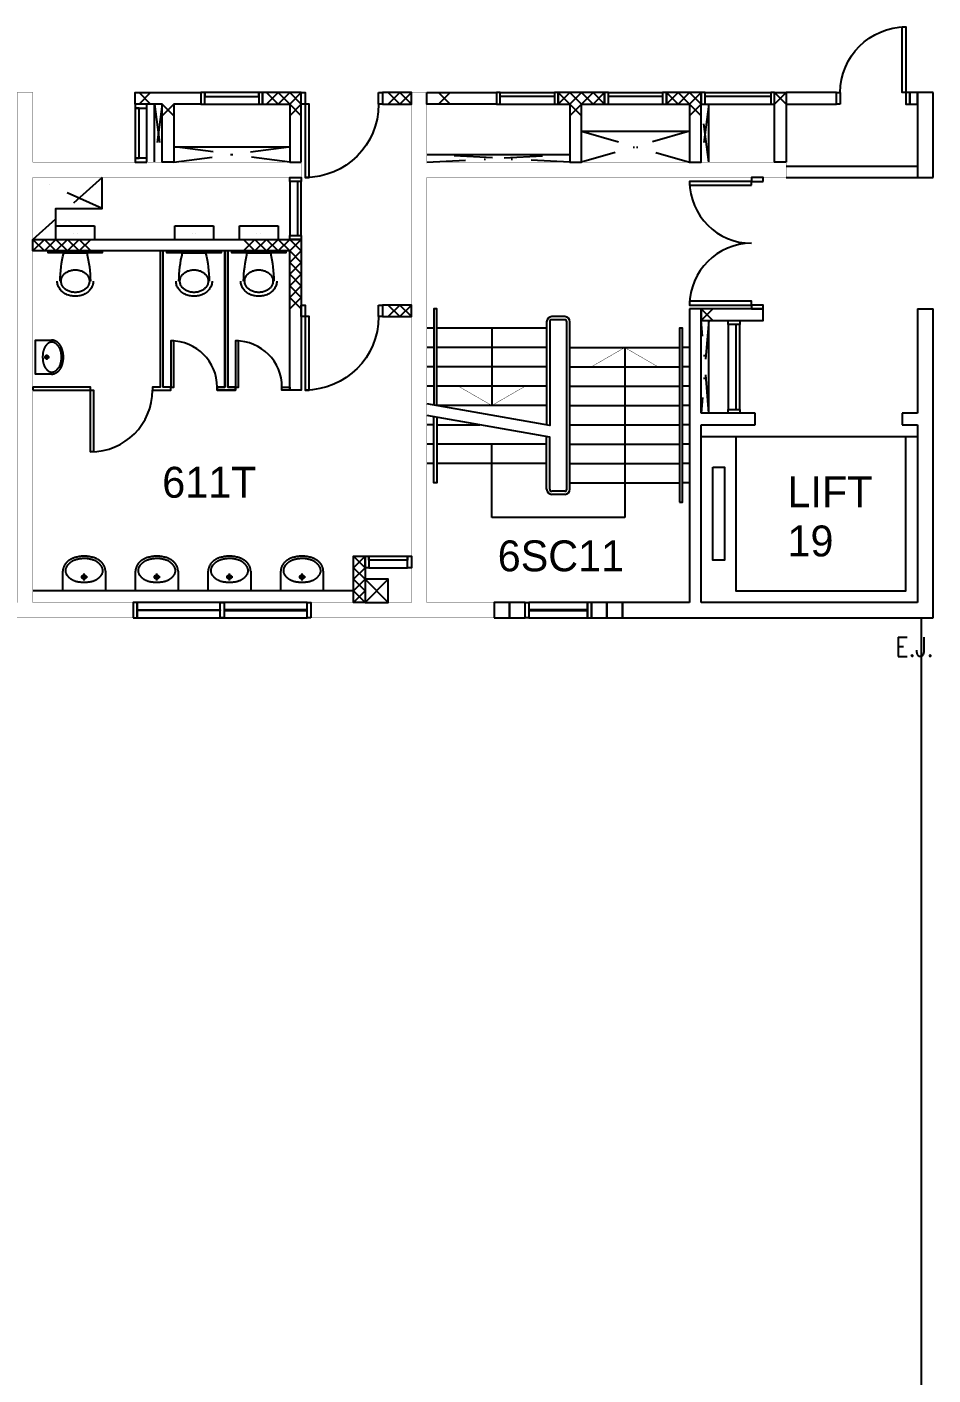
# Model space of a CAD drawing. Header units: millimetres. Extents: x -68474 to 336700, y -113450 to 53663.
# Drawn here: x 74525 to 86250, y -59350 to -41900 of the extents above; entities that cross this region are included whole.
import ezdxf

# ---------------------------------------------------------------- set-up
doc = ezdxf.new("R2010")
doc.units = ezdxf.units.MM
doc.header["$LTSCALE"] = 1000
doc.linetypes.add('s4148a$0$DASHDOT', pattern=[1, 0.5, -0.25, 0, -0.25])
doc.linetypes.add('s4148a$0$DOT', pattern=[0.25, 0, -0.25])
for name, color, linetype in [('s4148a$0$11', 14, 'Continuous'), ('s4148a$0$22', 7, 'Continuous'), ('s4148a$0$23', 7, 'Continuous'), ('s4148a$0$25', 7, 'Continuous'), ('s4148a$0$30', 7, 'Continuous'), ('s4148a$0$41', 7, 'Continuous'), ('s4148a$0$42', 7, 'Continuous'), ('s4148a$0$49', 7, 'Continuous'), ('s4148a$0$ROOM-NO', 4, 'Continuous'), ('s5147a$0$23', 7, 'Continuous'), ('s5147a$0$9', 7, 'Continuous')]:
    doc.layers.add(name, color=color, linetype=linetype)
doc.styles.add('s4148a$0$STANDARD', font='txt')
doc.styles.add('s5147a$0$STANDARD', font='romans.shx', dxfattribs={"width": 0.75})

# ---------------------------------------------------------------- blocks, each defined once
blk = doc.blocks.new('s4148a$0$D1050B')
at = {"layer": 's4148a$0$30', "color": 10, "linetype": 'Continuous'}
blk.add_lwpolyline([(0.05, 0.15), (0.05, 1.1), (0.1, 1.1), (0.1, 0.15), (0, 0.15), (0, 0), (0.05, 0), (0.05, 0.15)], dxfattribs=at)
blk.add_lwpolyline([(1, 0), (1.05, 0), (1.05, 0.15), (1, 0.15)], close=True, dxfattribs=at)
blk.add_arc((0.05, 0.15), 0.95, 0, 90, dxfattribs=at)
blk = doc.blocks.new('s4148a$0$D1700B')
at = {"layer": 's4148a$0$30', "linetype": 'Continuous'}
for points in [[(0.05, 0.15), (0.1, 0.15), (0.1, 0.95), (0.05, 0.95)], [(1.6, 0.15), (1.65, 0.15), (1.65, 0.95), (1.6, 0.95)], [(0, 0), (0.05, 0), (0.05, 0.15), (0, 0.15)], [(1.65, 0), (1.7, 0), (1.7, 0.15), (1.65, 0.15)]]:
    blk.add_lwpolyline(points, close=True, dxfattribs=at)
for centre, start, end in [((0.05, 0.15), 0, 90), ((1.650003, 0.15), 90, 180)]:
    blk.add_arc(centre, 0.800001, start, end, dxfattribs=at)
blk = doc.blocks.new('s4148a$0$WHB')
at = {"layer": 's4148a$0$49', "color": 2, "linetype": 'Continuous'}
for p, q in [((-0.275, -0.1358), (-0.275, -0.224)), ((-0.319, -0.18), (-0.231, -0.18))]:
    blk.add_line(p, q, dxfattribs=at)
blk.add_lwpolyline([(-0.5499, -0.257), (-0.5499, 0), (0, 0), (0, -0.257)], dxfattribs=at)
for points in [[(-0.2749, -0.1127, 0.004239), (-0.289204, -0.113251, 0.002651), (-0.3035, -0.114, 0.003533), (-0.31721, -0.114869, 0.006003), (-0.3309, -0.116, 0.015073), (-0.34193, -0.117427, 0.005128), (-0.3529, -0.1193, 0.012086), (-0.365606, -0.121897, 0.007915), (-0.3782, -0.125, 0.017555), (-0.394382, -0.129857, 0.016389), (-0.4102, -0.1358, 0.012678), (-0.421941, -0.140931, 0.028606), (-0.4332, -0.147, 0.005075), (-0.441524, -0.152288, 0.008504), (-0.4497, -0.1578, 0.002696), (-0.457488, -0.163282, 0.012777), (-0.4651, -0.169, 0.01603), (-0.471331, -0.174302, 0.016779), (-0.4772, -0.18, 0.006146), (-0.482301, -0.18541, 0.012077), (-0.4872, -0.191, 0.004888), (-0.491647, -0.196462, 0.003638), (-0.496, -0.202, 0.008947), (-0.499981, -0.207341, 0.006073), (-0.5038, -0.2128, 0.039408), (-0.506807, -0.218138, 0.017301), (-0.5092, -0.2238, 0.017623), (-0.513063, -0.234644, 0.033372), (-0.5158, -0.2458, 0.018563), (-0.516526, -0.251381, 0.012968), (-0.5169, -0.257, 0.012131), (-0.517005, -0.262402, 0.016663), (-0.5168, -0.2678, 0.029632), (-0.515325, -0.278934, 0.031912), (-0.5125, -0.2898, 0.01542), (-0.510432, -0.295474, 0.017108), (-0.508, -0.301, 0.002382), (-0.505364, -0.306433, 0.00952), (-0.5026, -0.3118, 0.009627), (-0.499383, -0.317448, 0.005168), (-0.496, -0.323, 0.013642), (-0.4923, -0.328605, 0.013648), (-0.4883, -0.334, 0.020386), (-0.483532, -0.339563, 0.012995), (-0.4784, -0.3448, 0.006177), (-0.472406, -0.350518, 0.012992), (-0.4662, -0.356, 0.001911), (-0.459656, -0.361407, -0.00085), (-0.4531, -0.3668, -0.002763), (-0.446549, -0.372299, 0.002623), (-0.44, -0.3778, 0.05247), (-0.430413, -0.38396, 0.00623), (-0.4201, -0.389, 0.021349), (-0.40648, -0.394932, 0.010161), (-0.3925, -0.4, 0.016064), (-0.372847, -0.406015, 0.009991), (-0.3529, -0.411, 0.017366), (-0.335986, -0.414265, 0.012989), (-0.3189, -0.4165, 0.01392), (-0.296931, -0.418207, 0.013692), (-0.2749, -0.4187, 0.012459), (-0.252921, -0.41804, 0.012166), (-0.231, -0.4163, 0.011998), (-0.213873, -0.414128, 0.016069), (-0.1969, -0.411, 0.011274), (-0.176834, -0.406224, 0.025447), (-0.1572, -0.4, 0.011112), (-0.144438, -0.394863, 0.017831), (-0.132, -0.389, 0.002905), (-0.121887, -0.383776, 0.025327), (-0.1121, -0.378, 0.00801), (-0.10424, -0.372551, 0.011565), (-0.0966, -0.3668, 0.003173), (-0.089937, -0.361475, 0.008314), (-0.0834, -0.356, 0.007853), (-0.077264, -0.350493, 0.007586), (-0.0713, -0.3448, 0.011579), (-0.066181, -0.339552, 0.019406), (-0.0614, -0.334, 0.014434), (-0.057382, -0.328617, 0.016024), (-0.0537, -0.323, 0.005126), (-0.050381, -0.31744, 0.007114), (-0.0472, -0.3118, 0.007738), (-0.044393, -0.306429, 0.002848), (-0.0417, -0.301, 0.021656), (-0.039297, -0.295482, 0.014757), (-0.0373, -0.2898, 0.027907), (-0.034472, -0.279028, 0.034296), (-0.033, -0.268, 0.016613), (-0.032856, -0.262501, 0.009533), (-0.033, -0.257, 0.010392), (-0.033345, -0.251385, 0.017332), (-0.034, -0.2458, 0.037977), (-0.036661, -0.234723, 0.020366), (-0.0406, -0.224, 0.016669), (-0.043134, -0.21826, 0.03136), (-0.0462, -0.2128, 0.006089), (-0.049858, -0.207335, 0.01105), (-0.0537, -0.202, 0.005719), (-0.05808, -0.196344, 0.006781), (-0.0626, -0.1908, 0.012108), (-0.067454, -0.185313, 0.005553), (-0.0725, -0.18, 0.016017), (-0.078354, -0.174343, 0.010389), (-0.0845, -0.169, 0.020034), (-0.092125, -0.163162, 0.010765), (-0.1001, -0.1578, 0.013175), (-0.109299, -0.15223, 0.005172), (-0.1187, -0.147, 0.012528), (-0.130085, -0.141168, 0.007684), (-0.1417, -0.1358, 0.017552), (-0.156402, -0.129848, 0.019466), (-0.1715, -0.125, 0.012068), (-0.184124, -0.121804, 0.015156), (-0.1969, -0.1193, 0.00473), (-0.20783, -0.117603, 0.008692), (-0.2188, -0.1162, 0.005092), (-0.232536, -0.114838, 0.0067), (-0.2463, -0.1138, 0.005974), (-0.260594, -0.113101, 0.004448), (-0.2749, -0.1127)], [(-0.5499, -0.257, -0.002263), (-0.549724, -0.267938, 0.036796), (-0.5488, -0.2788, 0.020421), (-0.546385, -0.289895, 0.014498), (-0.5432, -0.3008, 0.010932), (-0.539394, -0.312137, 0.038908), (-0.5345, -0.323, 0.008498), (-0.528085, -0.334012, 0.008482), (-0.5213, -0.3448, -0.000875), (-0.517665, -0.350522, 0.031206), (-0.5137, -0.356, 0.012082), (-0.508833, -0.361474, 0.003111), (-0.5038, -0.3668, 0.003418), (-0.498358, -0.372457, 0.006942), (-0.4928, -0.378, 0.02136), (-0.486346, -0.383668, 0.004577), (-0.4796, -0.389, 0.010329), (-0.472016, -0.394741, 0.020459), (-0.4641, -0.4, 0.011097), (-0.454214, -0.405612, 0.000222), (-0.4442, -0.411, 0.005265), (-0.433797, -0.416491, 0.003486), (-0.4233, -0.4218, 0.03693), (-0.407126, -0.428284, 0.017242), (-0.3903, -0.433, 0.00772), (-0.365676, -0.438744, 0.00623), (-0.3409, -0.4438, 0.007249), (-0.329931, -0.445752, 0.011082), (-0.3189, -0.4473, 0.017141), (-0.296937, -0.44907, 0.013335), (-0.2749, -0.4495, 0.011832), (-0.252918, -0.448864, 0.013868), (-0.231, -0.4471, 0.010346), (-0.219921, -0.445647, 0.007504), (-0.2089, -0.4438, 0.007334), (-0.183976, -0.438946, 0.014721), (-0.1593, -0.433, 0.021098), (-0.143742, -0.427981, 0.016671), (-0.1286, -0.4218, 0.002597), (-0.116958, -0.416588, 0.013831), (-0.1055, -0.411, 0.006107), (-0.095486, -0.405597, 0.013889), (-0.0857, -0.3998, 0.009703), (-0.077806, -0.394602, 0.01659), (-0.0702, -0.389, 0.007376), (-0.063502, -0.383568, 0.018682), (-0.0571, -0.3778, 0.004037), (-0.051612, -0.372338, 0.002917), (-0.0462, -0.3668, 0.003488), (-0.041091, -0.361454, 0.007308), (-0.0361, -0.356, 0.034111), (-0.032062, -0.350644, 0.001258), (-0.0284, -0.345, 0.012547), (-0.021568, -0.33404, 0.008451), (-0.0152, -0.3228, 0.032813), (-0.01028, -0.312022, 0.01499), (-0.0064, -0.3008, 0.017513), (-0.003328, -0.2899, 0.020828), (-0.0011, -0.2788, 0.031844), (-0.000225, -0.267931, -0.001864), (0, -0.257)]]:
    blk.add_lwpolyline(points, format="xyb", dxfattribs=at)
blk.add_circle((-0.274895, -0.179899), 0.0275, dxfattribs=at)
blk = doc.blocks.new('s4148a$0$55AAD')
at = {"layer": 's4148a$0$49', "color": 2, "linetype": 'Continuous'}
for p, q in [((-0.3501, 0.0251), (-0.5001, 0.0251)), ((-0.5001, 0.0251), (-0.2001, 0.0251)), ((-0.5001, 0.0251), (-0.2001, 0.0251)), ((-0.6, -0.15), (-0.1, -0.15)), ((-0.6, -0.15), (-0.6, -0.325)), ((-0.1, -0.325), (-0.1, -0.15)), ((-0.6, -0.325), (-0.1, -0.325))]:
    blk.add_line(p, q, dxfattribs=at)
at = {"layer": 's4148a$0$49', "color": 2, "linetype": 's4148a$0$DOT'}
for p, q in [((-0.375, -0.225), (-0.375, 0)), ((-0.325, -0.225), (-0.325, 0))]:
    blk.add_line(p, q, dxfattribs=at)
at = {"layer": 's4148a$0$49', "color": 2, "linetype": 'Continuous'}
for points in [[(-0.1169, 0.390001, 0.038902), (-0.118923, 0.415681, 0.038109), (-0.124843, 0.440755, 0.037587), (-0.134757, 0.465249, 0.035627), (-0.14813, 0.488051, 0.034853), (-0.165282, 0.5096, 0.032579), (-0.185174, 0.528665, 0.031843), (-0.208348, 0.545732, 0.029932), (-0.23345, 0.559829, 0.029397), (-0.260994, 0.571239, 0.028181), (-0.28967, 0.579419, 0.027906), (-0.319649, 0.584428, 0.027494), (-0.350001, 0.586101, 0.027494), (-0.380352, 0.584428, 0.027906), (-0.410331, 0.579419, 0.028181), (-0.439007, 0.571239, 0.029397), (-0.466551, 0.559829, 0.029932), (-0.491654, 0.545732, 0.031843), (-0.514827, 0.528665, 0.032579), (-0.534719, 0.5096, 0.034853), (-0.551871, 0.488051, 0.035627), (-0.565244, 0.465249, 0.037587), (-0.575158, 0.440755, 0.038109), (-0.581078, 0.415681, 0.038902), (-0.583101, 0.390001)], [(-0.1669, 0.390001, 0.041026), (-0.168495, 0.409157, 0.03988), (-0.173139, 0.427814, 0.03913), (-0.180956, 0.446116, 0.036397), (-0.191431, 0.463051, 0.035345), (-0.204954, 0.479158, 0.032343), (-0.220529, 0.493309, 0.0314), (-0.238786, 0.506059, 0.029006), (-0.25845, 0.516527, 0.028353), (-0.280126, 0.525042, 0.026886), (-0.302611, 0.531123, 0.026561), (-0.326174, 0.534857, 0.026073), (-0.350001, 0.536101, 0.026073), (-0.373827, 0.534857, 0.026561), (-0.39739, 0.531123, 0.026886), (-0.419875, 0.525042, 0.028353), (-0.441551, 0.516527, 0.029006), (-0.461215, 0.506059, 0.0314), (-0.479472, 0.493309, 0.032343), (-0.495047, 0.479158, 0.035345), (-0.50857, 0.463051, 0.036397), (-0.519045, 0.446116, 0.03913), (-0.526862, 0.427814, 0.03988), (-0.531506, 0.409157, 0.041026), (-0.533101, 0.390001)], [(-0.533101, 0.390001, 0.041026), (-0.531506, 0.370845, 0.03988), (-0.526862, 0.352187, 0.03913), (-0.519045, 0.333885, 0.036397), (-0.50857, 0.316951, 0.035345), (-0.495047, 0.300843, 0.032343), (-0.479472, 0.286692, 0.0314), (-0.461215, 0.273942, 0.029006), (-0.441551, 0.263474, 0.028353), (-0.419875, 0.254959, 0.026886), (-0.39739, 0.248879, 0.026561), (-0.373827, 0.245144, 0.026073), (-0.350001, 0.2439, 0.026073), (-0.326174, 0.245144, 0.026561), (-0.302611, 0.248879, 0.026886), (-0.280126, 0.254959, 0.028353), (-0.25845, 0.263474, 0.029006), (-0.238786, 0.273942, 0.0314), (-0.220529, 0.286692, 0.032343), (-0.204954, 0.300843, 0.035345), (-0.191431, 0.316951, 0.036397), (-0.180956, 0.333885, 0.03913), (-0.173139, 0.352187, 0.03988), (-0.168495, 0.370845, 0.041026), (-0.1669, 0.390001)]]:
    blk.add_lwpolyline(points, format="xyb", dxfattribs=at)
blk.add_lwpolyline([(-0.7, 0), (0, 0), (0, 0.025), (-0.7, 0.025), (-0.7001, 0.0001)], dxfattribs=at)
at = {"layer": 's4148a$0$49', "color": 2, "linetype": 's4148a$0$DOT'}
blk.add_circle((-0.350001, -0.225), 0.025, dxfattribs=at)
at = {"layer": 's4148a$0$49', "color": 2, "linetype": 'Continuous'}
for centre, start, end in [((1.185185, 0.422852), 181.087628, 193.279622), ((-1.885187, 0.422852), 346.720383, 358.912378)]:
    blk.add_arc(centre, 1.731561, start, end, dxfattribs=at)
blk = doc.blocks.new('s4148a$0$HAT15')
at = {"layer": 's4148a$0$22', "color": 14, "linetype": 'Continuous'}
for p, q in [((0, 0), (0.15, 0.15)), ((0, 0.15), (0.15, 0))]:
    blk.add_line(p, q, dxfattribs=at)
blk = doc.blocks.new('s4148a$0$H450')
at = {"layer": 's4148a$0$22', "color": 10, "linetype": 'Continuous'}
for points in [[(0, 0), (0.15, 0.15), (0.3, 0), (0.45, 0.15)], [(0, 0.15), (0.15, 0), (0.3, 0.15), (0.45, 0)]]:
    blk.add_lwpolyline(points, dxfattribs=at)
blk = doc.blocks.new('s4148a$0$H600')
at = {"layer": 's4148a$0$22', "color": 10, "linetype": 'Continuous'}
for points in [[(0, 0), (0.15, 0.15), (0.3, 0), (0.45, 0.15), (0.6, 0)], [(0, 0.15), (0.15, 0), (0.3, 0.15), (0.45, 0), (0.6, 0.15)]]:
    blk.add_lwpolyline(points, dxfattribs=at)
blk = doc.blocks.new('s4148a$0$CHAT15')
at = {"layer": 's4148a$0$22', "color": 14, "linetype": 'Continuous'}
for points in [[(0, 0), (0.15, 0.15), (0.3, 0), (0.45, 0.15), (0.6, 0), (0.75, 0.15)], [(0, 0.15), (0.15, 0), (0.3, 0.15), (0.45, 0), (0.6, 0.15), (0.75, 0)]]:
    blk.add_lwpolyline(points, dxfattribs=at)
blk = doc.blocks.new('s4148a$0$D950')
at = {"layer": 's4148a$0$41', "color": 14, "linetype": 'Continuous'}
for points in [[(0.1, 1), (0.05, 1), (0.05, 0), (0, 0), (0, 0.15), (0.1, 0.15)], [(0.9, 0), (0.95, 0), (0.95, 0.15), (0.9, 0.15)]]:
    blk.add_lwpolyline(points, close=True, dxfattribs=at)
blk.add_arc((0.05, 0.15), 0.85, 0, 90, dxfattribs=at)

msp = doc.modelspace()

# ---------------------------------------------------------------- linework, layer by layer
at = {"layer": 's4148a$0$11', "color": 14, "linetype": 'Continuous'}
for p, q in [((86250, -42749.9), (86050, -42749.9)), ((86050, -42749.9), (86050, -43849.9)), ((86250, -43849.9), (86250, -42749.9)), ((83248.6, -45549.9), (83100, -45549.9)), ((83100, -45549.9), (83100, -49349.9)), ((83248.6, -46899.9), (83248.6, -45549.9)), ((86050, -45549.9), (86050, -46899.9)), ((86250, -49549.9), (86250, -45549.9)), ((83950, -46899.9), (83248.6, -46899.9)), ((83950, -47049.9), (83950, -46899.9)), ((86050, -46899.9), (85850, -46899.9)), ((85850, -46899.9), (85850, -47049.9)), ((83250, -49349.9), (83250, -47049.9)), ((83250, -47049.9), (83950, -47049.9)), ((85850, -47049.9), (86050, -47049.9)), ((86050, -47049.9), (86050, -49349.9)), ((83100, -49349.9), (82229.9, -49349.9)), ((82229.9, -49349.9), (82229.9, -49549.9)), ((86050, -49349.9), (83250, -49349.9)), ((82229.9, -49549.9), (86250, -49549.9))]:
    msp.add_line(p, q, dxfattribs=at)
at = {"layer": 's4148a$0$11', "color": 10, "linetype": 's4148a$0$DASHDOT'}
for p, q in [((76275, -42899.9), (76175, -43649.9)), ((76175, -42899.9), (76275, -43649.9)), ((83350, -42899.9), (83250, -43649.9)), ((83350, -43649.9), (83250, -42899.9)), ((81700, -43249.9), (83100, -43649.9)), ((83100, -43249.9), (81700, -43649.9)), ((76425, -43649.9), (77925, -43449.9)), ((77925, -43649.9), (76425, -43449.9)), ((79700, -43649.9), (81550, -43549.9)), ((81550, -43649.9), (79700, -43549.9)), ((75500, -44249.9), (74600, -43849.9)), ((75500, -43849.9), (75049.9, -44249.9)), ((74600, -44649.9), (74900, -44383.2)), ((83350, -46899.9), (83248.6, -45699.9)), ((83348.6, -45699.9), (83250, -46899.9)), ((79200, -49049.9), (78900, -49349.9)), ((78900, -49049.9), (79200, -49349.9))]:
    msp.add_line(p, q, dxfattribs=at)
at = {"layer": 's4148a$0$11', "color": 10, "linetype": 'Continuous'}
for p, q in [((76175, -43649.9), (76175, -42899.9)), ((83350, -43649.9), (83350, -42899.9)), ((81700, -43249.9), (83100, -43249.9)), ((76425, -43449.9), (77925, -43449.9)), ((79700, -43549.9), (81550, -43549.9)), ((83350, -46899.9), (83348.6, -45699.9)), ((83250, -47199.9), (86050, -47199.9))]:
    msp.add_line(p, q, dxfattribs=at)
at = {"layer": 's4148a$0$11', "color": 1}
for p, q in [((84350, -43699.9), (86050, -43699.9)), ((84350, -43849.9), (86050, -43849.9))]:
    msp.add_line(p, q, dxfattribs=at)
at = {"layer": 's4148a$0$11'}
for p, q in [((86050, -43849.9), (86250, -43849.9)), ((86050, -45549.9), (86250, -45549.9))]:
    msp.add_line(p, q, dxfattribs=at)
at = {"layer": 's4148a$0$11', "color": 14, "linetype": 'Continuous', "const_width": 5}
for points in [[(74600, -42749.9), (74600, -43649.9), (78075, -43649.9), (78075, -43849.9), (74600, -43849.9), (74600, -49349.9), (75899.9, -49349.9), (75899.9, -49549.8), (72449.9, -49549.8), (72449.9, -49349.8), (74400, -49349.8), (74400, -42749.9)], [(79500, -42749.9), (79700, -42749.9), (79700, -43649.9), (84350, -43649.9), (84350, -43849.9), (79700, -43849.9), (79700, -49349.9), (80569.9, -49349.9), (80569.9, -49549.8), (78199.9, -49549.8), (78199.9, -49349.8), (79500, -49349.8)]]:
    msp.add_lwpolyline(points, close=True, dxfattribs=at)
at = {"layer": 's4148a$0$11', "color": 10, "linetype": 'Continuous'}
for points in [[(76775, -42749.9), (76775, -42899.9), (76425, -42899.9), (76425, -43649.9), (76275, -43649.9), (76275, -42899.9), (75925, -42899.9), (75925, -42749.9)], [(78075, -43649.9), (78075, -42749.9), (77575, -42749.9), (77575, -42899.9), (77925, -42899.9), (77925, -43649.9)], [(79125, -42899.9), (79500, -42899.9), (79500, -42749.9), (79125, -42749.9)], [(79700, -42749.9), (80600, -42749.9), (80600, -42899.9), (79700, -42899.9)], [(81400, -42749.9), (81400, -42899.9), (81550, -42899.9), (81550, -43649.9), (81700, -43649.9), (81700, -42899.9), (82000, -42899.9), (82000, -42749.9)], [(82800, -42749.9), (82800, -42899.9), (83100, -42899.9), (83100, -43649.9), (83250, -43649.9), (83250, -42749.9)], [(84350, -43649.9), (84200, -43649.9), (84200, -42749.9), (84350, -42749.9)], [(74600, -44649.9), (78075, -44649.9), (78075, -46599.9), (77925, -46599.9), (77925, -44799.9), (74600, -44799.9)], [(79125, -45649.9), (79500, -45649.9), (79500, -45499.9), (79125, -45499.9)], [(84050, -45549.9), (83248.6, -45549.9), (83248.6, -45699.9), (84050, -45699.9)], [(78900, -49349.9), (78750, -49349.9), (78750, -48749.9), (78900, -48749.9)], [(78900, -49349.9), (79200, -49349.9), (79200, -49049.9), (78900, -49049.9)]]:
    msp.add_lwpolyline(points, close=True, dxfattribs=at)
at = {"layer": 's4148a$0$11', "color": 1}
for points in [[(85000, -42749.9), (84350, -42749.9), (84350, -42899.9), (85000, -42899.9)], [(86050, -42749.9), (85950, -42749.9), (85950, -42899.9), (86050, -42899.9)]]:
    msp.add_lwpolyline(points, close=True, dxfattribs=at)
at = {"layer": 's4148a$0$11', "color": 10, "linetype": 'Continuous'}
msp.add_lwpolyline([(74900, -44649.9), (74900, -44249.9), (75500, -44249.9), (75500, -43849.9)], dxfattribs=at)
at = {"layer": 's4148a$0$22', "color": 10, "linetype": 'Continuous'}
for points in [[(79500, -42749.9), (79350, -42899.9), (79200, -42749.9)], [(79500, -42899.9), (79350, -42749.9), (79200, -42899.9)], [(79500, -45499.9), (79350, -45649.9), (79200, -45499.9)], [(79500, -45649.9), (79350, -45499.9), (79200, -45649.9)]]:
    msp.add_lwpolyline(points, dxfattribs=at)
at = {"layer": 's4148a$0$23', "color": 10, "linetype": 'Continuous'}
for points in [[(75899.9, -49549.8), (75949.9, -49549.8), (75949.9, -49349.8), (75899.9, -49349.8)], [(75949.9, -49549.7), (78149.9, -49549.7), (78149.9, -49349.8), (75949.9, -49349.8)], [(77024.9, -49349.7), (77074.9, -49349.7), (77074.9, -49549.7), (77024.9, -49549.7)], [(78199.9, -49549.8), (78149.9, -49549.8), (78149.9, -49349.8), (78199.9, -49349.8)], [(80569.9, -49549.7), (80769.9, -49549.7), (80769.9, -49349.7), (80569.9, -49349.7)], [(80769.9, -49549.7), (80969.9, -49549.7), (80969.9, -49349.7), (80769.9, -49349.7)], [(80969.9, -49349.6), (81019.9, -49349.6), (81019.9, -49549.6), (80969.9, -49549.6)], [(81019.9, -49549.6), (81779.9, -49549.6), (81779.9, -49349.6), (81019.9, -49349.6)], [(81829.9, -49349.6), (81779.9, -49349.6), (81779.9, -49549.6), (81829.9, -49549.6)], [(81829.9, -49549.6), (82029.9, -49549.6), (82029.9, -49349.6), (81829.9, -49349.6)], [(82029.9, -49549.6), (82229.9, -49549.6), (82229.9, -49349.6), (82029.9, -49349.6)], [(77024.8, -49454.6), (75949.9, -49454.6), (75949.9, -49444.7), (77024.8, -49444.7)], [(77074.8, -49454.6), (78149.8, -49454.6), (78149.8, -49444.7), (77074.8, -49444.7)], [(81019.9, -49454.6), (81779.9, -49454.6), (81779.9, -49444.6), (81019.9, -49444.6)]]:
    msp.add_lwpolyline(points, close=True, dxfattribs=at)
at = {"layer": 's4148a$0$25', "color": 10, "linetype": 'Continuous'}
for p, q in [((81250, -45714.9), (81250, -47050.3)), ((81485, -45649.9), (81315, -45649.9)), ((81485, -45689.9), (81315, -45689.9)), ((81510, -47884.9), (81510, -45714.9)), ((81550, -47884.9), (81550, -45714.9)), ((79790, -45799.9), (79700, -45799.9)), ((81250, -45799.9), (79830, -45799.9)), ((80540.1, -45799.8), (80540, -46799.9)), ((79790, -46049.9), (79700, -46049.9)), ((81250, -46049.9), (79830, -46049.9)), ((81550, -46049.9), (82970, -46049.9)), ((82260.1, -46049.8), (82260.4, -48248.7)), ((83100, -46049.9), (83010, -46049.9)), ((79790, -46299.9), (79700, -46299.9)), ((81250, -46299.9), (79830, -46299.9)), ((81550, -46299.9), (82970, -46299.9)), ((83100, -46299.9), (83010, -46299.9)), ((79790, -46549.9), (79700, -46549.9)), ((81250, -46549.9), (79830, -46549.9)), ((81550, -46549.9), (82970, -46549.9)), ((83100, -46549.9), (83010, -46549.9)), ((81250, -46799.9), (79830, -46799.9)), ((81550, -46799.9), (82970, -46799.9)), ((83100, -46799.9), (83010, -46799.9)), ((79790, -47049.9), (79700, -47049.9)), ((79830, -47049.9), (80383.9, -47049.9)), ((81550, -47049.9), (82970, -47049.9)), ((83100, -47049.9), (83010, -47049.9)), ((81250, -47884.9), (81250, -47202.6)), ((79790, -47299.9), (79700, -47299.9)), ((81250, -47299.9), (79830, -47299.9)), ((80540, -48248.7), (80540.1, -47299.8)), ((81550, -47299.9), (82970, -47299.9)), ((83100, -47299.9), (83010, -47299.9)), ((79790, -47549.9), (79700, -47549.9)), ((81250, -47549.9), (79830, -47549.9)), ((81550, -47549.9), (82970, -47549.9)), ((83100, -47549.9), (83010, -47549.9)), ((81550, -47799.9), (82970, -47799.9)), ((83100, -47799.9), (83010, -47799.9)), ((81485, -47909.9), (81315, -47909.9)), ((81485, -47949.9), (81315, -47949.9)), ((82260.4, -48248.7), (80540, -48248.7))]:
    msp.add_line(p, q, dxfattribs=at)
for points in [[(81290, -45714.9), (81290, -47057.4), (79700, -46777)], [(79830, -46799.9), (79830, -45549.9), (79790, -45549.9), (79790, -46792.9)], [(81290, -47884.9), (81290, -47209.7), (79700, -46929.3)], [(79830, -46952.2), (79830, -47799.9), (79790, -47799.9), (79790, -46945.2)]]:
    msp.add_lwpolyline(points, dxfattribs=at)
msp.add_lwpolyline([(82970, -48049.9), (83010, -48049.9), (83010, -45799.9), (82970, -45799.9)], close=True, dxfattribs=at)
at = {"layer": 's4148a$0$25', "color": 10, "linetype": 'Continuous', "const_width": 5}
for points in [[(81827.1, -46299.8), (82260.1, -46049.8), (82693.1, -46299.8)], [(80107, -46549.9), (80540, -46799.9), (80973, -46549.9)]]:
    msp.add_lwpolyline(points, dxfattribs=at)
at = {"layer": 's4148a$0$25', "color": 10, "linetype": 'Continuous'}
for centre, radius, start, end in [((81315, -45714.9), 65, 90, 180), ((81315, -45714.9), 25, 90, 180), ((81485, -45714.9), 65, 0, 90), ((81485, -45714.9), 25, 0, 90), ((81315, -47884.9), 65, 180, 270), ((81315, -47884.9), 25, 180, 270), ((81485, -47884.9), 25, 270, 0), ((81485, -47884.9), 65, 270, 0)]:
    msp.add_arc(centre, radius, start, end, dxfattribs=at)
at = {"layer": 's4148a$0$30', "color": 10, "linetype": 'Continuous'}
for p, q in [((76825, -42899.9), (77525, -42899.9)), ((80650, -42899.9), (81350, -42899.9)), ((82050, -42899.9), (82750, -42899.9)), ((83300, -42899.9), (84150, -42899.9)), ((76075, -43599.9), (76075, -42949.9)), ((77925, -43899.9), (77925, -44599.9)), ((83600, -45749.9), (83600, -46849.9)), ((78950, -48899.9), (79450, -48899.9))]:
    msp.add_line(p, q, dxfattribs=at)
for points in [[(76775, -42899.9), (76825, -42899.9), (76825, -42749.9), (76775, -42749.9)], [(77525, -42749.9), (76825, -42749.9), (76825, -42799.9), (77525, -42799.9)], [(77525, -42899.9), (77575, -42899.9), (77575, -42749.9), (77525, -42749.9)], [(80600, -42899.9), (80650, -42899.9), (80650, -42749.9), (80600, -42749.9)], [(80650, -42749.9), (81350, -42749.9), (81350, -42799.9), (80650, -42799.9)], [(81350, -42899.9), (81400, -42899.9), (81400, -42749.9), (81350, -42749.9)], [(82000, -42899.9), (82050, -42899.9), (82050, -42749.9), (82000, -42749.9)], [(82050, -42749.9), (82750, -42749.9), (82750, -42799.9), (82050, -42799.9)], [(82750, -42899.9), (82800, -42899.9), (82800, -42749.9), (82750, -42749.9)], [(83250, -42899.9), (83300, -42899.9), (83300, -42749.9), (83250, -42749.9)], [(83300, -42749.9), (84150, -42749.9), (84150, -42799.9), (83300, -42799.9)], [(84150, -42899.9), (84200, -42899.9), (84200, -42749.9), (84150, -42749.9)], [(76075, -42949.9), (76075, -42899.9), (75925, -42899.9), (75925, -42949.9)], [(75925, -42949.9), (75925, -43599.9), (75975, -43599.9), (75975, -42949.9)], [(76075, -43649.9), (76075, -43599.9), (75925, -43599.9), (75925, -43649.9)], [(78075, -43899.9), (77925, -43899.9), (77925, -43849.9), (78075, -43849.9)], [(78075, -43899.9), (78025, -43899.9), (78025, -44599.9), (78075, -44599.9)], [(78075, -44649.9), (77925, -44649.9), (77925, -44599.9), (78075, -44599.9)], [(83750, -45749.9), (83600, -45749.9), (83600, -45699.9), (83750, -45699.9)], [(83750, -45749.9), (83700, -45749.9), (83700, -46849.9), (83750, -46849.9)], [(83750, -46899.9), (83600, -46899.9), (83600, -46849.9), (83750, -46849.9)], [(78900, -48749.9), (78950, -48749.9), (78950, -48899.9), (78900, -48899.9)], [(78950, -48749.9), (79450, -48749.9), (79450, -48799.9), (78950, -48799.9)], [(79450, -48749.9), (79500, -48749.9), (79500, -48899.9), (79450, -48899.9)]]:
    msp.add_lwpolyline(points, close=True, dxfattribs=at)
at = {"layer": 's4148a$0$42', "color": 10, "linetype": 'Continuous'}
msp.add_lwpolyline([(83700, -47199.9), (83700, -49199.9), (85900, -49199.9), (85900, -47199.9)], dxfattribs=at)
msp.add_lwpolyline([(83400, -47599.9), (83550, -47599.9), (83550, -48799.9), (83400, -48799.9)], close=True, dxfattribs=at)
at = {"layer": 's4148a$0$49', "color": 2, "linetype": 'Continuous'}
msp.add_line((78750, -49199.9), (74600, -49199.9), dxfattribs=at)
for points in [[(76249, -44799.9), (76249, -46561.9), (76149, -46561.9), (76149, -46599.9), (76387, -46599.9), (76387, -46561.9), (76287, -46561.9), (76287, -44799.9)], [(77125, -44799.9), (77125, -46561.9), (77225, -46561.9), (77225, -46599.9), (76987, -46599.9), (76987, -46561.9), (77087, -46561.9), (77087, -44799.9)], [(77087, -44799.9), (77087, -46561.9), (76987, -46561.9), (76987, -46599.9), (77225, -46599.9), (77225, -46561.9), (77125, -46561.9), (77125, -44799.9)]]:
    msp.add_lwpolyline(points, dxfattribs=at)
for points in [[(76387, -46561.9), (76425, -46561.9), (76425, -45961.9), (76387, -45961.9)], [(77225, -46561.9), (77263, -46561.9), (77263, -45961.9), (77225, -45961.9)], [(74600, -46599.9), (75349, -46599.9), (75349, -46561.9), (74600, -46561.9)], [(77925, -46599.9), (77825, -46599.9), (77825, -46561.9), (77925, -46561.9)], [(75349, -46599.9), (75387, -46599.9), (75387, -47399.9), (75349, -47399.9)]]:
    msp.add_lwpolyline(points, close=True, dxfattribs=at)
for centre, radius, start, end in [((76387, -46561.9), 600, 0, 90), ((77225, -46561.9), 600, 0, 90), ((75349, -46599.9), 800, 270, 0)]:
    msp.add_arc(centre, radius, start, end, dxfattribs=at)
at = {"layer": 's5147a$0$23', "color": 14, "linetype": 'Continuous'}
msp.add_line((86100.2, -72749.8), (86100.2, -49550), dxfattribs=at)

# ---------------------------------------------------------------- block references
for name, p, xscale, yscale, zscale, rotation in [('s4148a$0$D950', (85950, -42899.9), 999.9979999999999, -999.9979999999999, 1000, 180), ('s4148a$0$H600', (82000, -42749.9), 999.9979999999999, 999.9979999999999, 1000, 180), ('s4148a$0$H450', (83250, -42749.9), 999.9979999999999, 999.9979999999999, 1000, 180), ('s4148a$0$HAT15', (84200, -42749.9), 999.9979999999999, 999.9979999999999, 1000, 270), ('s4148a$0$HAT15', (76275, -42899.9), 999.9979999999999, 999.9979999999999, 1000, 270), ('s4148a$0$HAT15', (77925, -42899.9), 999.9979999999999, 999.9979999999999, 1000, 270), ('s4148a$0$HAT15', (81550, -42899.9), 999.9979999999999, 999.9979999999999, 1000, 270), ('s4148a$0$HAT15', (83100, -42899.9), 999.9979999999999, 999.9979999999999, 1000, 270), ('s4148a$0$D1700B', (84050, -45549.9), 999.9979999999999, 999.9979999999999, 1000, 90), ('s4148a$0$CHAT15', (78075, -44649.9), 999.9979999999999, 999.9979999999999, 1000, 180), ('s4148a$0$CHAT15', (77925, -44799.9), 999.9979999999999, 999.9979999999999, 1000, 270), ('s4148a$0$WHB', (74637.3, -45953.6), 799.9984, 799.9984, 800, 90), ('s4148a$0$WHB', (74990, -49199.9), 999.9979999999999, 999.9979999999999, 1000, 180), ('s4148a$0$WHB', (75930, -49199.9), 999.9979999999999, 999.9979999999999, 1000, 180), ('s4148a$0$WHB', (76870, -49199.9), 999.9979999999999, 999.9979999999999, 1000, 180), ('s4148a$0$WHB', (77810, -49199.9), 999.9979999999999, 999.9979999999999, 1000, 180), ('s4148a$0$H600', (78750, -48749.9), 999.9979999999999, 999.9979999999999, 1000, 270)]:
    msp.add_blockref(name, p, dxfattribs=dict(xscale=xscale, yscale=yscale, zscale=zscale, rotation=rotation))
at = {"xscale": 999.9979999999999, "zscale": 1000}
for name, p, yscale in [('s4148a$0$HAT15', (75975, -42899.9), 999.9979999999999), ('s4148a$0$H450', (77625, -42899.9), 999.9979999999999), ('s4148a$0$D1050B', (78075, -42749.9), -999.9979999999999), ('s4148a$0$HAT15', (79850, -42899.9), 999.9979999999999), ('s4148a$0$55AAD', (75500.1, -44799.8), -999.9979999999999), ('s4148a$0$55AAD', (77037, -44799.9), -999.9979999999999), ('s4148a$0$55AAD', (77875, -44799.9), -999.9979999999999), ('s4148a$0$CHAT15', (74600, -44799.9), 999.9979999999999), ('s4148a$0$D1050B', (78075, -45499.9), -999.9979999999999), ('s4148a$0$HAT15', (83248.6, -45699.9), 999.9979999999999)]:
    msp.add_blockref(name, p, dxfattribs=dict(at, yscale=yscale))

# ---------------------------------------------------------------- texts
at = {"layer": 's4148a$0$ROOM-NO', "style": 's4148a$0$STANDARD'}
for s, p in [('611T', (76275.3, -47993.3)), ('LIFT', (84366.8, -48116.2)), ('19', (84366.8, -48753.1)), ('6SC11', (80616.7, -48946.1))]:
    msp.add_text(s, height=400, dxfattribs=at).set_placement(p)
at = {"layer": 's5147a$0$9', "color": 2, "linetype": 'Continuous', "style": 's5147a$0$STANDARD', "width": 0.84}
msp.add_text('E.J.', height=250, dxfattribs=at).set_placement((85762, -50050))

doc.saveas('drawing.dxf')
